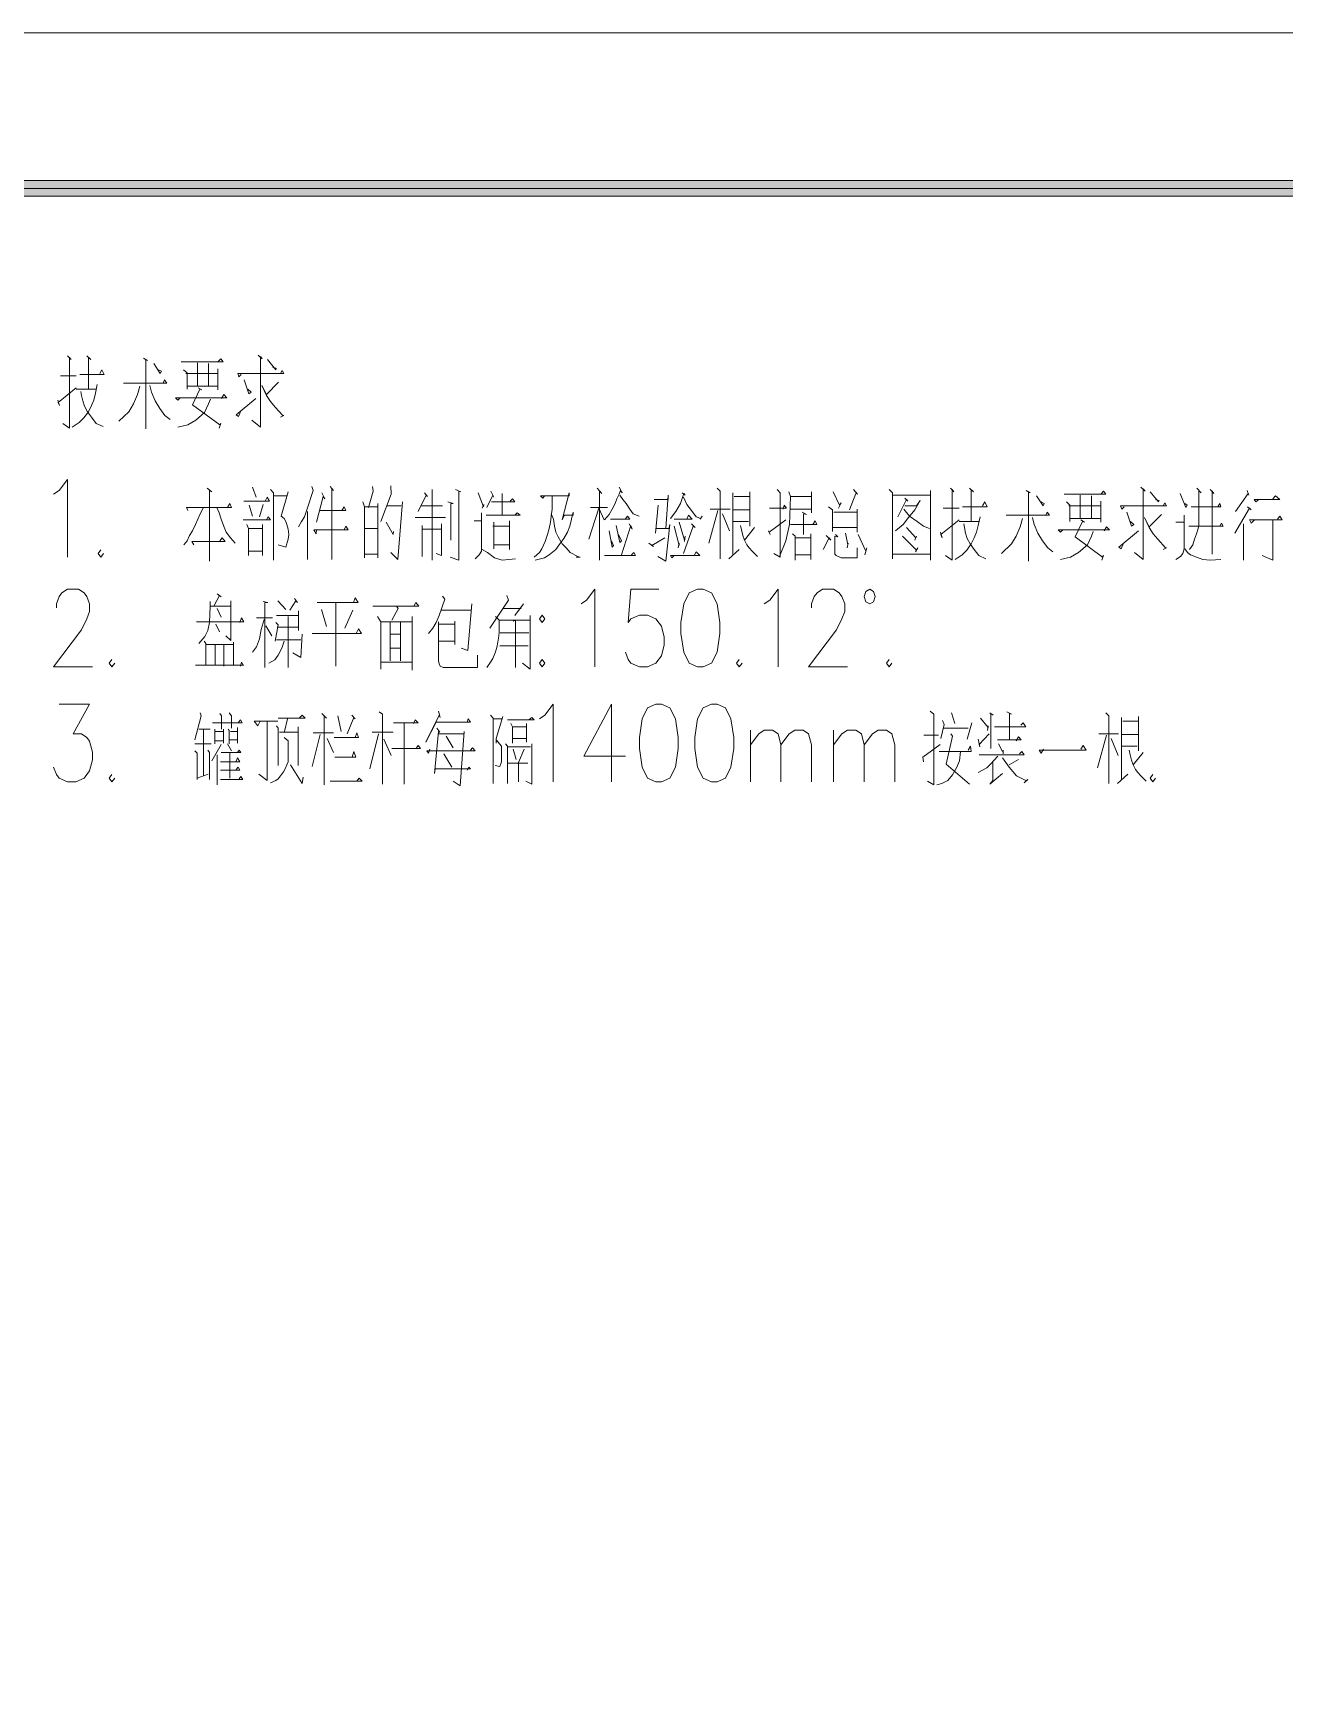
# Model space of a CAD drawing. Header units: millimetres. Extents: x 0 to 829, y 0 to 586.
# Drawn here: x 668.9 to 748.3, y 481.2 to 585.6 of the extents above; entities that cross this region are included whole.
import ezdxf

# ---------------------------------------------------------------- set-up
doc = ezdxf.new("R2010")
doc.units = ezdxf.units.MM

msp = doc.modelspace()

# ---------------------------------------------------------------- hatches: boundary and pattern name
h = msp.add_hatch(color=0)
h.dxf.hatch_style = 2
h.paths.add_polyline_path([(819.788528, 576.266028), (818.80075, 575.281778), (25.142472, 575.281778), (24.154694, 576.266028)])

# ---------------------------------------------------------------- linework, layer by layer
at = {"color": 0, "lineweight": 0}
for points in [[(0, 0), (0, 585.632278), (829.154778, 585.632278), (829.154778, 0)], [(819.788528, 576.266028), (818.80075, 575.281778), (25.142472, 575.281778), (24.154694, 576.266028)], [(711.073, 550.358028), (710.543833, 550.121667), (710.191056, 549.419639), (710.014667, 548.244889), (710.014667, 547.539333), (710.191056, 546.368111), (710.543833, 545.662556), (711.073, 545.429722), (711.425778, 545.429722), (711.951417, 545.662556), (712.304194, 546.368111), (712.480583, 547.539333), (712.480583, 548.244889), (712.304194, 549.419639), (711.951417, 550.121667), (711.425778, 550.358028)], [(722.340722, 549.888833), (722.234889, 550.220444), (721.987944, 550.358028), (721.737472, 550.220444), (721.635167, 549.888833), (721.737472, 549.557222), (721.987944, 549.419639), (722.234889, 549.557222)], [(701.212861, 548.714083), (701.036472, 548.48125), (701.212861, 548.244889), (701.38925, 548.48125)], [(701.212861, 545.898917), (701.036472, 545.662556), (701.212861, 545.429722), (701.38925, 545.662556)], [(708.430694, 543.066111), (707.901528, 542.82975), (707.552278, 542.127722), (707.375889, 540.952972), (707.375889, 540.247417), (707.552278, 539.076194), (707.901528, 538.370639), (708.430694, 538.134278), (708.783472, 538.134278), (709.312639, 538.370639), (709.665417, 539.076194), (709.838278, 540.247417), (709.838278, 540.952972), (709.665417, 542.127722), (709.312639, 542.82975), (708.783472, 543.066111)], [(711.951417, 543.066111), (711.425778, 542.82975), (711.073, 542.127722), (710.896611, 540.952972), (710.896611, 540.247417), (711.073, 539.076194), (711.425778, 538.370639), (711.951417, 538.134278), (712.304194, 538.134278), (712.833361, 538.370639), (713.186139, 539.076194), (713.362528, 540.247417), (713.362528, 540.952972), (713.186139, 542.127722), (712.833361, 542.82975), (712.304194, 543.066111)]]:
    msp.add_lwpolyline(points, close=True, dxfattribs=at)
for points in [[(622.070694, 575.772139), (769.958667, 575.772139)], [(671.113861, 565.157056), (671.336111, 564.913639), (671.22675, 565.058278), (671.22675, 560.574472), (670.817528, 560.870806)], [(672.334472, 565.157056), (672.592, 564.913639), (672.443833, 565.008889), (672.443833, 563.089778)], [(675.922222, 565.008889), (676.17975, 564.86425), (676.070389, 564.913639), (676.070389, 560.525083), (676.070389, 563.431972), (674.662806, 563.431972), (677.400361, 563.431972), (677.252194, 563.629528), (677.178111, 563.431972)], [(678.324639, 564.765472), (680.984583, 564.765472), (680.836417, 564.963028), (680.652972, 564.765472)], [(683.203556, 565.206444), (683.464611, 564.963028), (683.351722, 565.107667), (683.351722, 560.623861), (682.797861, 561.068361)], [(683.796222, 564.913639), (684.314806, 564.271583), (684.350083, 564.370361), (684.127833, 564.41975)], [(670.669361, 563.876472), (671.667722, 563.876472)], [(671.889972, 563.97525), (673.442194, 563.97525), (673.294028, 564.271583), (673.149389, 564.024639)], [(676.585444, 564.666694), (676.994667, 564.024639), (677.065222, 564.172806), (676.881778, 564.271583)], [(678.472806, 564.271583), (678.695056, 564.074028), (678.695056, 563.040389), (678.695056, 563.234417), (680.652972, 563.234417), (680.652972, 562.991), (680.652972, 564.320972), (680.652972, 564.024639), (678.620972, 564.024639), (679.358278, 564.024639), (679.358278, 564.716083), (679.358278, 563.234417), (680.060306, 563.234417), (680.060306, 564.666694)], [(682.131111, 563.97525), (681.982944, 563.827083), (681.908861, 564.024639), (684.829861, 564.024639), (684.7205, 564.222194), (684.607611, 564.024639)], [(670.485917, 562.348944), (670.595278, 562.003222), (670.521194, 562.200778), (671.667722, 563.135639)], [(673.001222, 563.333194), (672.888333, 562.793444), (672.778972, 562.348944), (672.630806, 562.003222), (672.443833, 561.608111), (672.151028, 561.216528), (671.854694, 560.920194), (671.410194, 560.623861)], [(671.667722, 563.040389), (672.927139, 563.040389)], [(671.964056, 562.892222), (672.002861, 562.645278), (672.076944, 562.299556), (672.186306, 561.953833), (672.36975, 561.608111), (672.630806, 561.265917), (672.927139, 560.870806), (673.368111, 560.67325)], [(675.699972, 563.234417), (675.551806, 562.694667), (675.29075, 562.102), (674.997944, 561.608111), (674.366472, 561.018972)], [(676.327917, 563.283806), (676.437278, 562.842833), (676.659528, 562.299556), (676.955861, 561.805667), (677.287472, 561.361167), (677.622611, 561.11775)], [(678.250556, 562.497111), (678.102389, 562.348944), (677.954222, 562.497111), (681.206833, 562.497111), (681.023389, 562.694667), (680.875222, 562.447722)], [(679.397083, 563.135639), (679.619333, 562.991), (679.506444, 563.040389), (679.026667, 562.052611), (680.762333, 560.772028), (680.836417, 560.870806), (680.727056, 560.574472)], [(682.318083, 563.629528), (682.614417, 562.744056), (682.759056, 562.842833), (682.540333, 563.040389)], [(684.49825, 563.481361), (683.722139, 562.694667), (683.425806, 563.283806), (683.722139, 562.645278), (683.979667, 562.250167), (684.276, 561.904444), (684.755778, 561.361167), (684.829861, 561.361167), (684.607611, 561.265917)], [(680.173194, 562.398333), (680.060306, 562.102), (679.802778, 561.558722), (679.248917, 561.068361), (678.730333, 560.772028), (678.102389, 560.623861)], [(682.095833, 561.6575), (681.947667, 561.311778), (681.7995, 561.410556), (683.055389, 562.447722)], [(670.228389, 556.376417), (670.577639, 556.60925), (671.106806, 557.314806), (671.106806, 552.3865)], [(679.961528, 556.771528), (680.257861, 556.524583)], [(680.109694, 556.623361), (680.109694, 552.139556)], [(682.843722, 556.820917), (683.065972, 556.182389)], [(683.99025, 556.67275), (684.177222, 556.475194), (684.177222, 552.188944)], [(685.1015, 556.524583), (684.657, 554.997056), (684.840444, 554.848889), (684.953333, 554.651333), (685.027417, 554.453778), (685.1015, 554.160972), (685.136778, 553.81525), (685.1015, 553.518917), (684.953333, 553.025028), (684.473556, 553.173194)], [(686.614917, 556.870306), (686.689, 556.623361), (686.283306, 555.392167), (686.135139, 554.947667), (685.951694, 554.651333), (685.764722, 554.309139)], [(687.246389, 556.475194), (687.429833, 556.083611), (687.316944, 556.231778), (686.91125, 554.601944)], [(687.761444, 556.870306), (687.983694, 556.623361), (687.874333, 556.722139), (687.874333, 552.238333)], [(690.460194, 556.870306), (690.499, 556.573972), (690.202667, 555.540333)], [(691.606722, 556.919694), (691.645528, 556.376417), (690.978778, 554.651333)], [(693.568167, 555.639111), (694.898139, 555.639111), (694.231389, 555.639111), (694.231389, 556.67275), (694.231389, 552.188944), (694.231389, 554.898278), (693.158944, 554.898278), (695.081583, 554.898278)], [(693.751611, 556.475194), (693.935056, 556.231778), (693.860972, 556.327028), (693.345917, 555.293389)], [(695.709528, 556.67275), (696.044667, 556.524583), (695.931778, 556.573972), (695.931778, 552.188944), (695.377917, 552.3865)], [(697.152389, 556.475194), (697.487528, 555.589722), (697.522806, 555.737889), (697.413444, 555.490944)], [(698.669333, 556.425806), (698.669333, 555.046444), (697.670972, 555.046444), (699.815861, 555.046444), (699.628889, 555.194611), (699.480722, 555.046444)], [(697.967306, 556.573972), (698.15075, 556.182389), (698.076667, 556.327028), (697.70625, 555.540333)], [(701.368083, 556.277639), (701.258722, 556.133), (701.110556, 556.277639), (702.920306, 556.277639), (702.920306, 556.475194), (702.475806, 554.750111), (702.623972, 555.046444)], [(704.694778, 556.771528), (704.991111, 556.425806), (704.842944, 556.573972), (704.842944, 552.188944)], [(706.098833, 556.820917), (706.285806, 556.475194), (706.172917, 556.623361), (706.098833, 556.376417), (705.950667, 556.083611), (705.841306, 555.787278), (705.657861, 555.441556), (705.470889, 555.095833), (705.174556, 554.750111)], [(710.092278, 556.475194), (710.27925, 556.327028), (710.205167, 556.425806), (709.982917, 555.787278), (709.686583, 555.293389), (709.354972, 554.848889)], [(712.31125, 556.771528), (712.494694, 556.573972), (712.494694, 552.287722)], [(713.309611, 556.475194), (713.309611, 552.531139)], [(714.382056, 556.524583), (714.382056, 554.358528)], [(716.12125, 556.67275), (716.304694, 556.475194), (716.304694, 552.3865), (715.899, 552.629917)], [(716.858556, 556.524583), (716.971444, 556.231778), (716.897361, 554.453778), (716.675111, 553.420139), (716.265889, 552.435889)], [(716.971444, 556.231778), (718.301417, 556.231778), (718.301417, 556.524583), (718.301417, 555.194611), (718.301417, 555.441556), (716.932639, 555.441556)], [(719.670194, 556.524583), (720.075889, 555.6885), (720.18525, 555.836667), (720.001806, 555.490944)], [(720.961361, 556.67275), (721.222417, 556.376417), (721.109528, 556.425806), (720.703833, 555.392167)], [(723.219139, 556.67275), (723.441389, 556.475194), (723.441389, 552.287722), (723.441389, 552.580528), (725.843806, 552.580528), (725.843806, 552.188944), (725.843806, 556.623361), (725.843806, 556.327028), (723.441389, 556.327028)], [(727.099694, 556.771528), (727.321944, 556.524583), (727.212583, 556.67275), (727.212583, 552.188944), (726.803361, 552.485278)], [(728.320306, 556.771528), (728.577833, 556.524583), (728.429667, 556.623361), (728.429667, 554.700722)], [(731.908056, 556.623361), (732.165583, 556.475194), (732.056222, 556.524583), (732.056222, 552.139556), (732.056222, 555.046444), (730.648639, 555.046444), (733.386194, 555.046444), (733.238028, 555.244), (733.163944, 555.046444)], [(734.310472, 556.376417), (736.970417, 556.376417), (736.82225, 556.573972), (736.638806, 556.376417)], [(739.189389, 556.820917), (739.450444, 556.573972), (739.337556, 556.722139), (739.337556, 552.238333), (738.783694, 552.679306)], [(739.782056, 556.524583), (740.300639, 555.886056), (740.335917, 555.984833), (740.113667, 556.034222)], [(741.665889, 556.425806), (742.036306, 555.540333), (742.110389, 555.6885), (741.962222, 555.787278)], [(742.738333, 556.771528), (742.999389, 556.475194), (742.851222, 556.623361), (742.851222, 554.404389), (742.812417, 554.210361), (742.703056, 553.864639), (742.590167, 553.518917), (742.480806, 553.173194), (742.258556, 552.876861)], [(743.588528, 556.67275), (743.810778, 556.425806), (743.701417, 556.573972), (743.701417, 552.580528)], [(745.920389, 556.623361), (746.02975, 556.327028), (745.994472, 556.425806), (745.179556, 555.293389)], [(679.704, 555.490944), (679.517028, 555.145222), (679.368861, 554.7995), (679.220694, 554.453778), (679.03725, 554.062194), (678.853806, 553.765861), (678.705639, 553.420139), (678.483389, 553.173194)], [(678.740917, 555.342778), (678.666833, 555.540333), (681.51375, 555.540333), (681.404389, 555.787278), (681.256222, 555.540333)], [(680.589472, 555.540333), (680.737639, 555.194611), (680.847, 554.7995), (680.995167, 554.404389), (681.182139, 553.963417), (681.439667, 553.617694), (681.736, 553.271972)], [(682.289861, 555.935444), (683.916167, 555.935444), (683.768, 556.182389), (683.658639, 555.984833)], [(682.621472, 555.6885), (682.843722, 554.997056)], [(683.510472, 555.737889), (683.288222, 554.947667)], [(684.2125, 556.277639), (684.988611, 556.277639)], [(687.1335, 555.342778), (688.759806, 555.342778), (688.650444, 555.589722), (688.502278, 555.342778)], [(689.83225, 555.886056), (689.945139, 555.589722), (689.945139, 552.337111)], [(689.980417, 555.589722), (690.756528, 555.589722)], [(690.795333, 555.787278), (690.795333, 552.337111)], [(691.384472, 555.639111), (692.273472, 555.639111)], [(692.347556, 555.886056), (692.051222, 552.238333), (691.606722, 552.679306)], [(695.22975, 555.886056), (695.564889, 555.787278), (695.416722, 555.787278), (695.416722, 553.469528)], [(698.002583, 555.886056), (699.480722, 555.886056), (699.336083, 556.083611), (699.187917, 555.935444)], [(701.847861, 556.231778), (701.847861, 555.441556), (701.773778, 554.997056), (701.7385, 554.601944), (701.664417, 554.210361), (701.551528, 553.81525), (701.403361, 553.37075), (701.184639, 552.92625), (701.036472, 552.679306), (700.701333, 552.3865)], [(704.176194, 553.518917), (704.807667, 555.490944), (705.139278, 554.750111)], [(704.289083, 555.540333), (705.361528, 555.540333)], [(706.137639, 556.327028), (706.321083, 556.034222), (706.543333, 555.787278), (706.765583, 555.441556), (706.987833, 555.145222), (707.35825, 554.997056)], [(708.317806, 556.034222), (709.206806, 556.034222), (709.206806, 556.327028), (709.058639, 554.210361), (708.430694, 554.210361), (709.242083, 554.210361), (709.316167, 554.453778), (709.058639, 552.139556), (708.540056, 552.435889)], [(708.578861, 555.6885), (708.391889, 553.914028)], [(710.166361, 556.182389), (710.388611, 555.737889), (710.684944, 555.342778), (710.981278, 554.947667), (711.277611, 554.848889), (711.351694, 554.997056), (711.238806, 554.7995)], [(711.86675, 555.441556), (713.126167, 555.441556)], [(713.348417, 555.392167), (714.34325, 555.392167)], [(713.383694, 556.231778), (714.382056, 556.231778)], [(715.637944, 555.490944), (716.710389, 555.490944), (716.562222, 555.6885), (716.488139, 555.441556)], [(719.373861, 555.589722), (719.631389, 555.392167), (719.631389, 554.012806), (719.631389, 554.25975), (721.183611, 554.25975), (721.183611, 553.963417), (721.183611, 555.441556), (721.183611, 555.244), (719.705472, 555.244)], [(724.2175, 555.639111), (724.954806, 555.639111), (725.177056, 555.984833), (724.845444, 555.392167), (724.43975, 554.898278), (724.104611, 554.453778), (723.624833, 554.062194)], [(724.2175, 556.133), (724.400944, 555.935444), (724.326861, 556.034222), (723.773, 554.947667)], [(724.143417, 555.441556), (724.513833, 554.997056), (724.993611, 554.651333), (725.399306, 554.358528), (725.769722, 554.210361)], [(726.655194, 555.490944), (727.653556, 555.490944)], [(727.875806, 555.589722), (729.428028, 555.589722), (729.279861, 555.886056), (729.135222, 555.639111)], [(732.571278, 556.277639), (732.9805, 555.639111), (733.051056, 555.787278), (732.867611, 555.886056)], [(734.458639, 555.886056), (734.680889, 555.6885), (734.680889, 554.651333), (734.680889, 554.848889), (736.638806, 554.848889), (736.638806, 554.601944), (736.638806, 555.935444), (736.638806, 555.639111), (734.606806, 555.639111), (735.344111, 555.639111), (735.344111, 556.327028), (735.344111, 554.848889), (736.046139, 554.848889), (736.046139, 556.277639)], [(738.116944, 555.589722), (737.968778, 555.441556), (737.894694, 555.639111), (740.815694, 555.639111), (740.706333, 555.836667), (740.593444, 555.639111)], [(742.367917, 555.589722), (744.255278, 555.589722), (744.181194, 555.787278), (744.071833, 555.589722)], [(745.955667, 555.589722), (746.177917, 555.392167), (746.065028, 555.490944), (745.14075, 553.914028)], [(746.657694, 556.034222), (746.47425, 555.886056), (746.361361, 556.034222), (747.987667, 556.034222), (747.730139, 556.277639), (747.546694, 556.083611)], [(682.254583, 554.750111), (683.99025, 554.750111), (683.842083, 554.947667), (683.732722, 554.750111)], [(682.476833, 554.453778), (682.586194, 554.210361), (682.586194, 552.485278)], [(683.475194, 554.453778), (683.475194, 552.485278)], [(686.322111, 555.293389), (686.322111, 552.238333)], [(686.91125, 554.111583), (686.875972, 553.864639), (686.727806, 554.111583), (688.907972, 554.111583), (688.759806, 554.358528), (688.685722, 554.160972)], [(691.310389, 554.601944), (691.754889, 553.81525), (691.793694, 554.012806)], [(693.603444, 552.435889), (693.603444, 554.404389), (693.603444, 554.160972), (694.824056, 554.160972), (694.824056, 554.503167), (694.824056, 552.485278), (694.492444, 552.629917)], [(696.894861, 554.700722), (697.374639, 554.700722), (697.374639, 555.194611), (697.374639, 553.123806), (697.374639, 552.778083), (697.226472, 552.531139), (696.968944, 552.287722)], [(698.15075, 554.601944), (698.15075, 552.92625), (698.15075, 553.173194), (699.149111, 553.173194), (699.149111, 552.876861), (699.149111, 554.700722), (699.149111, 554.358528), (698.076667, 554.358528)], [(702.549889, 555.046444), (703.177833, 555.046444), (703.177833, 555.244), (702.959111, 554.358528), (702.810944, 553.963417), (702.588694, 553.568306), (702.327639, 553.222583), (702.070111, 552.876861), (701.664417, 552.531139), (701.368083, 552.337111), (700.775417, 552.188944)], [(701.773778, 555.145222), (701.921944, 554.7995), (701.996028, 554.358528), (702.070111, 553.963417), (702.218278, 553.667083), (702.475806, 553.222583), (702.736861, 552.975639), (702.994389, 552.679306), (703.474167, 552.435889), (703.622333, 552.3865), (703.364806, 552.3865)], [(705.544972, 554.7995), (706.765583, 554.7995), (706.617417, 554.997056), (706.46925, 554.7995)], [(705.915389, 554.404389), (706.137639, 553.321361), (706.247, 553.420139), (706.063556, 553.81525)], [(706.730306, 554.503167), (706.91375, 554.160972), (706.839667, 554.404389), (706.247, 552.531139)], [(709.577222, 554.7995), (710.720222, 554.7995), (710.5015, 555.046444), (710.388611, 554.7995)], [(709.577222, 554.358528), (709.908833, 553.123806), (709.908833, 553.271972), (709.83475, 552.975639)], [(709.908833, 554.601944), (710.240444, 553.469528), (710.27925, 553.716472), (710.240444, 553.37075)], [(710.684944, 554.503167), (710.907194, 554.25975), (710.794306, 554.358528), (710.166361, 552.629917)], [(712.350056, 555.342778), (711.792667, 553.271972)], [(712.642861, 555.145222), (713.087361, 554.062194)], [(713.348417, 554.651333), (714.307972, 554.651333)], [(713.789389, 554.404389), (713.863472, 554.111583), (713.937556, 553.765861), (714.050444, 553.469528), (714.198611, 553.173194), (714.34325, 552.975639), (714.530222, 552.778083), (714.861833, 552.435889)], [(715.563861, 554.062194), (715.67675, 553.81525), (715.602667, 553.963417), (716.675111, 554.750111)], [(716.971444, 554.453778), (718.633028, 554.453778), (718.523667, 554.700722), (718.3755, 554.453778)], [(717.70875, 555.244), (717.969806, 555.095833), (717.782833, 555.145222), (717.782833, 553.81525)], [(726.47175, 553.963417), (726.581111, 553.617694), (726.507028, 553.81525), (727.653556, 554.750111)], [(728.987056, 554.947667), (728.874167, 554.404389), (728.764806, 553.963417), (728.616639, 553.617694), (728.429667, 553.222583), (728.136861, 552.827472), (727.840528, 552.531139), (727.396028, 552.238333)], [(727.653556, 554.651333), (728.912972, 554.651333)], [(727.949889, 554.503167), (727.988694, 554.25975), (728.062778, 553.914028), (728.172139, 553.568306), (728.355583, 553.222583), (728.616639, 552.876861), (728.912972, 552.485278), (729.353944, 552.287722)], [(731.685806, 554.848889), (731.537639, 554.309139), (731.276583, 553.716472), (730.983778, 553.222583), (730.352306, 552.629917)], [(732.31375, 554.898278), (732.423111, 554.453778), (732.645361, 553.914028), (732.941694, 553.420139), (733.273306, 552.975639), (733.608444, 552.728694)], [(735.382917, 554.750111), (735.605167, 554.601944), (735.492278, 554.651333), (735.0125, 553.667083), (736.748167, 552.3865), (736.82225, 552.485278), (736.712889, 552.188944)], [(738.303917, 555.244), (738.596722, 554.358528), (738.744889, 554.453778), (738.526167, 554.651333)], [(740.484083, 555.095833), (739.707972, 554.309139), (739.411639, 554.898278), (739.707972, 554.25975), (739.9655, 553.864639), (740.261833, 553.518917), (740.741611, 552.975639), (740.815694, 552.975639), (740.593444, 552.876861)], [(741.408361, 554.601944), (741.926944, 554.601944), (741.926944, 555.046444), (741.926944, 552.92625), (741.852861, 552.629917), (741.704694, 552.435889), (741.408361, 552.238333)], [(742.223278, 554.358528), (744.403444, 554.358528), (744.290556, 554.552556), (744.181194, 554.358528)], [(745.698139, 554.503167), (745.698139, 552.188944)], [(746.400167, 554.750111), (746.177917, 554.552556), (746.065028, 554.750111), (748.135833, 554.750111), (747.987667, 554.997056), (747.843028, 554.7995)], [(747.546694, 554.750111), (747.546694, 552.188944), (746.879944, 552.485278)], [(679.111333, 553.173194), (678.998444, 553.37075), (681.108056, 553.37075), (680.921083, 553.617694), (680.772917, 553.420139)], [(682.586194, 554.210361), (683.475194, 554.210361)], [(689.945139, 554.210361), (690.756528, 554.210361)], [(705.470889, 554.062194), (705.657861, 553.025028), (705.731944, 553.123806), (705.619056, 553.420139)], [(707.986194, 553.271972), (708.282528, 553.074417), (708.169639, 553.123806), (708.984556, 553.617694)], [(714.678389, 554.25975), (714.050444, 553.469528)], [(717.080806, 553.864639), (717.26425, 553.716472), (717.26425, 552.188944), (717.26425, 552.531139), (718.262611, 552.531139), (718.262611, 552.238333), (718.262611, 553.864639), (718.262611, 553.617694), (717.228972, 553.617694)], [(719.225694, 553.765861), (719.522028, 553.469528), (719.409139, 553.617694), (719.038722, 552.876861)], [(719.818361, 553.81525), (719.963, 553.667083), (719.779556, 553.716472), (719.779556, 552.580528), (719.853639, 552.485278), (720.18525, 552.337111), (721.183611, 552.337111), (721.183611, 552.975639)], [(720.446306, 553.914028), (720.594472, 553.173194), (720.62975, 553.271972), (720.555667, 552.975639)], [(721.257694, 553.81525), (721.741, 552.778083), (721.811556, 552.975639), (721.666917, 552.531139)], [(724.069333, 553.716472), (724.954806, 552.827472), (725.028889, 552.975639), (724.880722, 552.728694)], [(724.326861, 554.25975), (724.919528, 553.617694), (724.954806, 553.716472), (724.845444, 553.469528)], [(734.236389, 554.111583), (734.088222, 553.963417), (733.940056, 554.111583), (737.192667, 554.111583), (737.009222, 554.309139), (736.861056, 554.062194)], [(736.159028, 554.012806), (736.046139, 553.716472), (735.788611, 553.173194), (735.23475, 552.679306), (734.716167, 552.3865), (734.088222, 552.238333)], [(738.081667, 553.271972), (737.9335, 552.92625), (737.785333, 553.025028), (739.041222, 554.062194)], [(673.219944, 552.855694), (673.043556, 552.619333), (673.219944, 552.3865), (673.396333, 552.619333)], [(682.586194, 552.778083), (683.475194, 552.778083)], [(689.980417, 552.580528), (690.756528, 552.580528)], [(697.413444, 552.876861), (697.745056, 552.679306), (698.189556, 552.337111), (698.669333, 552.188944), (699.519528, 552.287722)], [(705.174556, 552.485278), (707.136, 552.485278), (707.023111, 552.679306), (706.874944, 552.531139)], [(709.577222, 552.485278), (709.429056, 552.337111), (709.354972, 552.485278), (711.203528, 552.485278), (710.981278, 552.728694), (710.868389, 552.531139)], [(713.052083, 552.287722), (713.715306, 552.876861)], [(741.962222, 552.92625), (742.149194, 552.679306), (742.332639, 552.531139), (742.703056, 552.3865), (743.10875, 552.238333), (743.588528, 552.188944), (744.255278, 552.238333)], [(670.404778, 549.183278), (670.404778, 549.419639), (670.577639, 549.888833), (670.754028, 550.121667), (671.106806, 550.358028), (671.812361, 550.358028), (672.165139, 550.121667), (672.341528, 549.888833), (672.514389, 549.419639), (672.514389, 548.950444), (672.341528, 548.48125), (671.98875, 547.775694), (670.228389, 545.429722), (672.690778, 545.429722)], [(703.678778, 549.419639), (704.031556, 549.652472), (704.557194, 550.358028), (704.557194, 545.429722)], [(708.607083, 550.358028), (706.846722, 550.358028), (706.670333, 548.244889), (706.846722, 548.48125), (707.375889, 548.714083), (707.901528, 548.714083), (708.430694, 548.48125), (708.783472, 548.012056), (708.959861, 547.3065), (708.959861, 546.837306), (708.783472, 546.13175), (708.430694, 545.662556), (707.901528, 545.429722), (707.375889, 545.429722), (706.846722, 545.662556), (706.670333, 545.898917), (706.493944, 546.368111)], [(715.29575, 549.419639), (715.648528, 549.652472), (716.177694, 550.358028), (716.177694, 545.429722)], [(718.290833, 549.183278), (718.290833, 549.419639), (718.467222, 549.888833), (718.643611, 550.121667), (718.996389, 550.358028), (719.698417, 550.358028), (720.051194, 550.121667), (720.227583, 549.888833), (720.403972, 549.419639), (720.403972, 548.950444), (720.227583, 548.48125), (719.874806, 547.775694), (718.114444, 545.429722), (720.580361, 545.429722)], [(680.1485, 549.567806), (680.1485, 549.275), (680.109694, 548.237833), (680.000333, 547.743944), (679.816889, 547.352361), (679.446472, 546.907861)], [(680.183778, 549.275), (681.478472, 549.275), (681.478472, 549.617194), (681.478472, 547.105417), (681.146861, 547.40175)], [(680.593, 550.061694), (680.850528, 549.864139), (680.741167, 549.962917), (680.406028, 549.324389)], [(680.593, 549.126833), (680.850528, 548.583556)], [(683.514, 549.567806), (683.806806, 549.518417), (683.623361, 549.518417), (683.623361, 545.380333), (683.623361, 548.534167), (683.104778, 548.534167), (684.103139, 548.534167)], [(684.438278, 549.617194), (684.953333, 549.077444)], [(685.507194, 549.765361), (685.694167, 549.518417), (685.581278, 549.617194), (685.214389, 549.028056)], [(688.135389, 545.479111), (688.135389, 549.518417), (686.950056, 549.518417), (689.539444, 549.518417), (689.352472, 549.81475), (689.243111, 549.518417)], [(690.463722, 549.275), (693.384722, 549.275), (693.19775, 549.518417), (693.088389, 549.324389)], [(691.977139, 549.275), (692.090028, 549.126833), (691.684333, 548.386)], [(694.898139, 549.913528), (695.046306, 549.715972), (694.679417, 548.682333), (694.492444, 548.237833), (694.270194, 547.892111), (694.012667, 547.546389)], [(696.746694, 549.419639), (696.489167, 546.463361), (696.083472, 546.611528)], [(698.965667, 549.962917), (699.078556, 549.666583), (697.893222, 547.892111)], [(698.743417, 549.126833), (699.889944, 549.126833)], [(700.038111, 549.419639), (699.48425, 548.682333)], [(679.298306, 548.287222), (682.293389, 548.287222), (682.145222, 548.534167), (682.032333, 548.237833)], [(680.518917, 548.139056), (680.741167, 547.645167)], [(683.584556, 548.435389), (683.401111, 547.793333), (683.29175, 547.204194), (683.104778, 546.710306), (682.84725, 546.364583)], [(684.325389, 548.237833), (684.473556, 548.089667), (684.290111, 547.056028)], [(684.364194, 548.682333), (685.76825, 548.682333), (685.76825, 548.978667), (685.76825, 547.743944), (685.76825, 547.9415), (684.399472, 547.9415), (685.1015, 547.9415), (685.1015, 548.632944), (685.1015, 545.380333), (685.1015, 547.154806), (684.364194, 547.154806), (685.916417, 547.154806)], [(687.211111, 549.077444), (687.542722, 547.990889)], [(689.204306, 549.028056), (688.68925, 547.892111)], [(690.760056, 548.632944), (690.982306, 548.287222), (690.982306, 545.281556), (690.982306, 545.722528), (692.9755, 545.722528), (692.9755, 545.232167), (692.9755, 548.632944), (692.9755, 548.287222), (690.982306, 548.287222), (691.571444, 548.287222), (691.571444, 545.821306), (691.571444, 546.611528), (692.238194, 546.611528), (692.238194, 545.821306), (692.238194, 548.287222), (692.238194, 547.497), (691.571444, 547.497)], [(694.640611, 548.287222), (694.640611, 545.821306), (694.679417, 545.62375), (694.749972, 545.479111), (694.936944, 545.380333), (697.117111, 545.380333), (697.117111, 546.167028)], [(694.640611, 548.139056), (695.638972, 548.139056)], [(694.824056, 549.028056), (696.711417, 549.028056)], [(695.677778, 548.336611), (695.677778, 546.858472)], [(698.263639, 548.632944), (698.485889, 548.386), (698.485889, 547.595778), (698.450611, 547.253583), (698.411806, 547.006639), (698.337722, 546.660917), (698.228361, 546.315194), (698.080194, 545.969472), (697.932028, 545.722528), (697.709778, 545.380333)], [(698.521167, 548.386), (700.443806, 548.386), (700.443806, 548.682333), (700.443806, 545.281556), (699.964028, 545.673139)], [(699.374889, 548.336611), (699.519528, 548.386), (699.519528, 545.380333)], [(679.778083, 547.056028), (679.887444, 546.907861), (679.887444, 545.5285), (679.224222, 545.5285), (682.293389, 545.5285), (680.480111, 545.5285), (680.480111, 546.858472), (679.92625, 546.858472), (681.626639, 546.858472), (681.033972, 546.858472), (681.033972, 545.577889), (681.033972, 545.479111), (681.033972, 545.5285), (681.626639, 545.5285), (681.626639, 547.006639), (681.626639, 545.5285), (682.254583, 545.5285), (682.145222, 545.722528), (682.071139, 545.479111)], [(683.697444, 548.040278), (684.067861, 547.40175)], [(684.843972, 547.056028), (684.695806, 546.611528), (684.473556, 546.167028), (684.251306, 545.870694), (683.880889, 545.673139)], [(685.9905, 547.497), (685.916417, 546.018861), (685.397833, 546.315194)], [(686.618444, 547.546389), (689.761694, 547.546389), (689.574722, 547.842722), (689.426556, 547.546389)], [(694.640611, 547.056028), (695.638972, 547.056028)], [(698.559972, 547.595778), (700.369722, 547.595778)], [(698.521167, 546.759694), (700.334444, 546.759694)], [(673.9255, 545.898917), (673.749111, 545.662556), (673.9255, 545.429722), (674.101889, 545.662556)], [(713.711778, 545.898917), (713.535389, 545.662556), (713.711778, 545.429722), (713.888167, 545.662556)], [(723.219139, 545.898917), (723.04275, 545.662556), (723.219139, 545.429722), (723.395528, 545.662556)], [(670.577639, 543.066111), (672.514389, 543.066111), (671.459583, 541.185806), (671.98875, 541.185806), (672.341528, 540.952972), (672.514389, 540.716611), (672.690778, 540.014583), (672.690778, 539.545389), (672.514389, 538.839833), (672.165139, 538.370639), (671.635972, 538.134278), (671.106806, 538.134278), (670.577639, 538.370639), (670.404778, 538.603472), (670.228389, 539.076194)], [(701.036472, 542.127722), (701.38925, 542.360556), (701.918417, 543.066111), (701.918417, 538.134278)], [(705.615528, 543.066111), (703.855167, 539.778222), (706.493944, 539.778222)], [(705.615528, 543.066111), (705.615528, 538.134278)], [(679.520556, 542.522833), (679.594639, 542.325278), (679.185417, 540.79775)], [(680.296667, 541.880778), (682.1805, 541.880778), (682.071139, 542.078333), (681.922972, 541.880778)], [(680.776444, 542.473444), (680.885806, 542.325278), (680.885806, 541.489194)], [(681.369111, 542.522833), (681.517278, 542.325278), (681.517278, 541.538583)], [(683.327028, 541.979556), (683.178861, 541.683222), (682.956611, 541.979556), (684.438278, 541.979556)], [(683.771528, 541.979556), (683.771528, 538.233056), (683.252944, 538.628167)], [(684.473556, 542.177111), (686.173944, 542.177111), (685.9905, 542.374667), (685.803528, 542.177111)], [(685.066222, 542.127722), (684.87925, 541.341028)], [(687.246389, 542.473444), (687.542722, 542.177111), (687.394556, 542.325278), (687.394556, 537.94025)], [(688.24475, 542.325278), (688.467, 541.341028)], [(689.13375, 542.374667), (689.352472, 542.127722), (689.278389, 542.2265), (688.837417, 541.192861)], [(690.869417, 542.572222), (691.091667, 542.424056), (691.091667, 537.986111)], [(691.793694, 541.880778), (693.345917, 541.880778), (693.162472, 542.078333), (693.049583, 541.831389)], [(692.460444, 541.880778), (692.460444, 537.986111)], [(694.640611, 542.621611), (694.749972, 542.2265), (694.679417, 542.374667), (693.825694, 540.649583), (694.492444, 541.930167), (696.672611, 541.930167), (696.527972, 542.127722), (696.453889, 541.930167)], [(697.932028, 542.374667), (698.115472, 542.177111), (698.115472, 538.0355)], [(698.154278, 542.127722), (698.115472, 542.127722), (698.634056, 542.127722)], [(698.708139, 542.275889), (698.302444, 540.896528), (698.302444, 540.600194), (698.302444, 540.79775), (698.634056, 540.402639), (698.634056, 540.056917), (698.634056, 539.8135), (698.634056, 539.418389), (698.521167, 539.122056), (698.228361, 539.171444)], [(699.004472, 542.078333), (700.704861, 542.078333), (700.556694, 542.2265), (700.369722, 542.078333)], [(699.226722, 541.831389), (699.336083, 541.637361), (699.336083, 540.600194)], [(700.225083, 541.831389), (700.225083, 540.698972), (700.225083, 540.649583)], [(725.829694, 542.621611), (726.051944, 542.424056), (726.051944, 537.94025), (725.64625, 538.183667)], [(726.605806, 542.028944), (726.718694, 541.782), (726.496444, 540.896528)], [(727.163194, 542.522833), (727.385444, 541.831389)], [(728.454361, 541.880778), (728.161556, 540.847139)], [(729.01175, 542.177111), (729.491528, 541.587972), (729.491528, 541.683222), (729.452722, 541.390417)], [(729.600889, 542.522833), (729.823139, 542.374667), (729.674972, 542.473444), (729.674972, 540.254472)], [(729.897222, 541.637361), (731.893944, 541.637361), (731.7105, 541.880778), (731.562333, 541.732611)], [(730.673333, 542.572222), (730.969667, 542.424056), (730.860306, 542.473444), (730.860306, 540.79775), (730.084194, 540.79775), (731.597611, 540.79775), (731.414167, 540.995306), (731.266, 540.748361)], [(736.959833, 542.522833), (737.143278, 542.325278), (737.143278, 538.0355)], [(737.958194, 542.2265), (737.958194, 538.282444)], [(738.032278, 541.979556), (739.030639, 541.979556)], [(739.030639, 542.275889), (739.030639, 540.106306)], [(679.446472, 541.489194), (680.1485, 541.489194)], [(679.742806, 541.439806), (679.742806, 538.529389)], [(680.444833, 541.489194), (680.444833, 540.550806)], [(680.444833, 541.341028), (680.959889, 541.341028)], [(680.444833, 540.748361), (680.998694, 540.748361)], [(680.998694, 541.489194), (680.998694, 540.600194)], [(681.295028, 541.489194), (681.369111, 541.390417), (681.369111, 540.550806)], [(681.404389, 540.79775), (681.884167, 540.79775)], [(681.443194, 541.341028), (681.884167, 541.341028)], [(681.884167, 541.587972), (681.884167, 540.600194)], [(684.843972, 540.945917), (685.1015, 540.748361), (685.1015, 539.418389), (685.027417, 539.220833), (684.918056, 538.973889), (684.805167, 538.776333), (684.621722, 538.529389), (684.473556, 538.331833), (684.325389, 538.233056), (683.993778, 538.084889)], [(684.364194, 541.683222), (684.473556, 541.538583), (684.473556, 539.171444)], [(684.547639, 541.291639), (685.76825, 541.291639)], [(685.729444, 541.637361), (685.729444, 539.171444)], [(687.137028, 541.143472), (686.618444, 539.122056)], [(686.692528, 541.24225), (687.987222, 541.24225)], [(687.578, 540.896528), (687.987222, 540.007528)], [(688.0225, 540.945917), (689.574722, 540.945917), (689.465361, 541.24225), (689.352472, 540.945917)], [(690.834139, 541.192861), (690.27675, 538.973889)], [(690.424917, 541.291639), (691.758417, 541.291639)], [(691.16575, 540.847139), (691.645528, 539.8135)], [(694.53125, 541.538583), (694.714694, 541.291639), (694.640611, 541.341028), (694.383083, 538.677556), (694.418361, 538.973889), (696.672611, 538.973889), (696.56325, 539.072667), (696.453889, 538.875111)], [(694.640611, 541.192861), (696.266917, 541.192861), (696.266917, 541.341028), (696.009389, 537.890861), (695.564889, 538.183667)], [(695.120389, 541.044694), (695.564889, 540.303861)], [(699.336083, 540.896528), (700.186278, 540.896528)], [(699.374889, 541.637361), (700.225083, 541.637361)], [(714.417333, 538.134278), (714.417333, 541.422167)], [(714.417333, 540.483778), (714.9465, 541.185806), (715.29575, 541.422167), (715.824917, 541.422167), (716.177694, 541.185806), (716.354083, 540.483778), (716.354083, 538.134278)], [(716.354083, 540.483778), (716.88325, 541.185806), (717.2325, 541.422167), (717.761667, 541.422167), (718.114444, 541.185806), (718.290833, 540.483778), (718.290833, 538.134278)], [(719.698417, 538.134278), (719.698417, 541.422167)], [(719.698417, 540.483778), (720.227583, 541.185806), (720.580361, 541.422167), (721.106, 541.422167), (721.458778, 541.185806), (721.635167, 540.483778), (721.635167, 538.134278)], [(721.635167, 540.483778), (722.164333, 541.185806), (722.517111, 541.422167), (723.04275, 541.422167), (723.395528, 541.185806), (723.571917, 540.483778), (723.571917, 538.134278)], [(725.424, 541.094083), (726.348278, 541.094083)], [(726.644611, 541.538583), (728.235639, 541.538583)], [(727.124389, 541.192861), (727.237278, 541.044694), (726.828056, 539.270222), (728.309722, 537.986111)], [(728.863583, 540.847139), (728.972944, 540.35325), (728.937667, 540.501417), (729.565611, 541.192861)], [(736.995111, 541.094083), (736.44125, 539.023278)], [(736.515333, 541.192861), (737.771222, 541.192861)], [(737.291444, 540.896528), (737.735944, 539.8135)], [(737.993472, 541.143472), (738.991833, 541.143472)], [(679.185417, 540.550806), (680.222583, 540.550806)], [(679.185417, 540.106306), (679.333583, 539.958139), (679.333583, 538.282444)], [(680.000333, 540.155694), (680.109694, 540.007528), (680.109694, 538.282444)], [(680.850528, 540.501417), (680.257861, 539.467778)], [(680.593, 539.859361), (680.593, 537.94025)], [(680.850528, 540.007528), (682.106417, 540.007528), (681.997056, 540.155694), (681.884167, 540.007528)], [(681.256222, 540.550806), (681.517278, 540.106306)], [(681.404389, 540.007528), (681.404389, 538.381222)], [(688.061306, 539.714722), (689.391278, 539.714722), (689.278389, 540.056917), (689.169028, 539.714722)], [(691.684333, 540.254472), (693.494083, 540.254472), (693.345917, 540.452028), (693.236556, 540.303861)], [(694.08675, 540.205083), (694.012667, 539.958139), (693.899778, 540.106306), (696.968944, 540.106306), (696.7855, 540.303861), (696.672611, 540.155694)], [(694.972222, 539.90875), (695.490806, 539.072667)], [(698.891583, 540.550806), (699.004472, 540.402639), (699.004472, 538.0355)], [(699.03975, 540.35325), (700.482611, 540.35325)], [(699.374889, 540.205083), (699.558333, 539.566556)], [(700.076917, 540.205083), (699.7065, 539.369), (699.7065, 538.134278)], [(700.556694, 540.550806), (700.556694, 537.986111), (700.186278, 538.183667)], [(725.388722, 539.418389), (725.349917, 539.714722), (726.461167, 540.501417)], [(727.752333, 540.056917), (727.67825, 539.467778), (727.494806, 539.023278), (727.237278, 538.578778), (726.940944, 538.233056), (726.570528, 538.0355), (726.238917, 537.94025)], [(726.387083, 540.056917), (728.419083, 540.056917), (728.380278, 540.402639), (728.235639, 540.155694)], [(730.119472, 539.764111), (729.639694, 539.270222), (729.417444, 539.023278), (728.863583, 538.726944)], [(728.937667, 539.859361), (731.784583, 539.859361), (731.636417, 540.056917), (731.48825, 539.90875)], [(730.158278, 540.550806), (730.415806, 540.056917), (730.451083, 540.155694), (730.451083, 539.90875)], [(733.001667, 540.205083), (732.857028, 539.958139), (732.744139, 540.155694), (735.703944, 540.155694), (735.516972, 540.452028), (735.368806, 540.205083)], [(737.993472, 540.402639), (738.956556, 540.402639)], [(738.437972, 540.155694), (738.512056, 539.859361), (738.586139, 539.517167), (738.6955, 539.220833), (738.843667, 538.9245), (738.991833, 538.726944), (739.178806, 538.529389), (739.510417, 538.183667)], [(739.326972, 540.007528), (738.6955, 539.220833)], [(680.811722, 539.418389), (682.032333, 539.418389), (681.884167, 539.665333), (681.774806, 539.418389)], [(680.811722, 538.875111), (682.032333, 538.875111), (681.922972, 539.072667), (681.810083, 538.9245)], [(685.249667, 539.220833), (685.9905, 538.0355), (686.064583, 538.430611)], [(699.03975, 539.319611), (700.299167, 539.319611)], [(729.787861, 539.369), (729.787861, 538.233056), (729.600889, 537.986111), (730.415806, 538.677556)], [(730.415806, 539.665333), (730.8215, 539.072667), (731.301278, 538.529389), (731.893944, 538.233056), (732.006833, 538.282444), (731.784583, 538.084889)], [(731.414167, 539.566556), (730.8215, 539.220833)], [(673.9255, 538.603472), (673.749111, 538.370639), (673.9255, 538.134278), (674.101889, 538.370639)], [(679.333583, 538.381222), (680.035611, 538.628167)], [(680.811722, 538.282444), (682.219306, 538.282444), (682.106417, 538.48), (681.997056, 538.331833)], [(687.764972, 538.183667), (689.796972, 538.183667), (689.613528, 538.381222), (689.465361, 538.183667)], [(737.697139, 538.0355), (738.363889, 538.628167)], [(739.944333, 538.603472), (739.767944, 538.370639), (739.944333, 538.134278), (740.120722, 538.370639)]]:
    msp.add_lwpolyline(points, dxfattribs=at)

doc.saveas('drawing.dxf')
